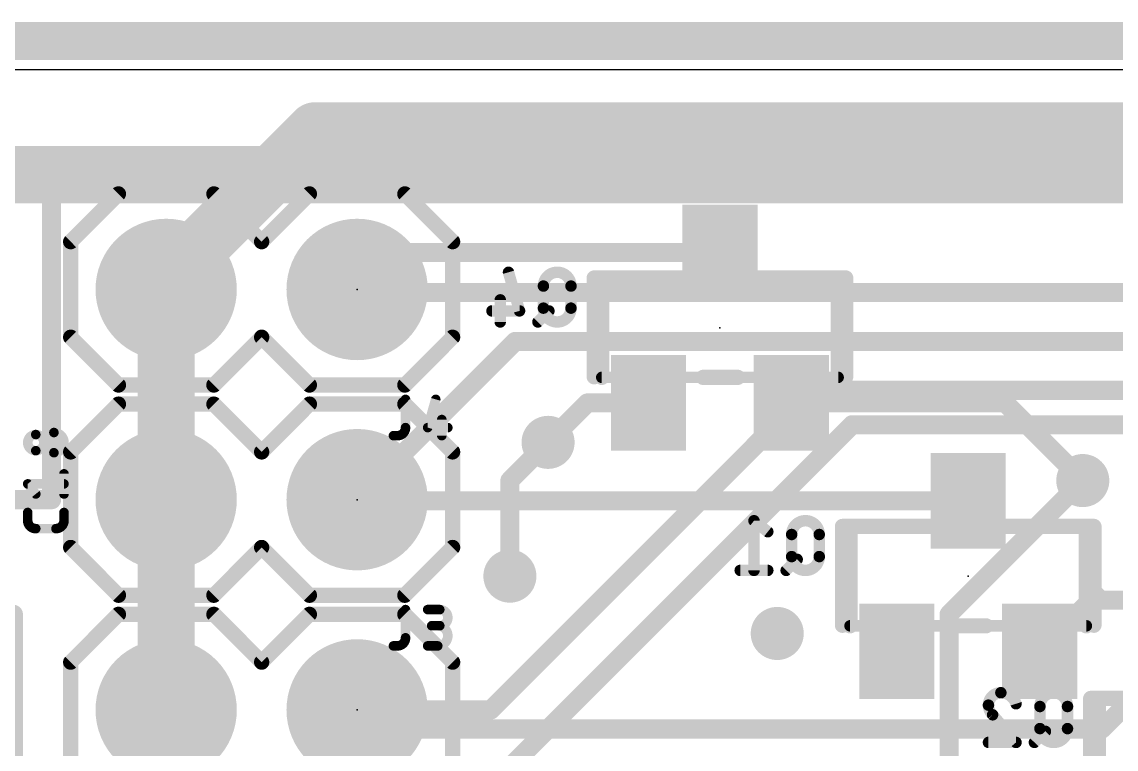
# Model space of a CAD drawing. Extents: x -0.3 to 81.4, y -1.5 to 30.2.
# Drawn here: x 14.34 to 28.89, y 20.56 to 30.23 of the extents above; entities that cross this region are included whole.
import ezdxf

# ---------------------------------------------------------------- set-up
doc = ezdxf.new("R2010")
doc.units = 0
for name, color, linetype in [('1', 12, 'CONTINUOUS'), ('16', 132, 'CONTINUOUS'), ('17', 110, 'CONTINUOUS'), ('18', 110, 'CONTINUOUS'), ('20', 31, 'CONTINUOUS'), ('21', 253, 'CONTINUOUS'), ('22', 253, 'CONTINUOUS'), ('23', 53, 'CONTINUOUS'), ('24', 53, 'CONTINUOUS'), ('25', 253, 'CONTINUOUS'), ('26', 253, 'CONTINUOUS'), ('51', 253, 'CONTINUOUS'), ('52', 253, 'CONTINUOUS')]:
    doc.layers.add(name, color=color, linetype=linetype)

# ---------------------------------------------------------------- blocks, each defined once
blk = doc.blocks.new('RECT')
blk.add_solid([(-0.5, -0.5), (0.5, -0.5), (-0.5, 0.5), (0.5, 0.5)])
blk = doc.blocks.new('ROUNDP')
at = {"const_width": 0.5}
blk.add_lwpolyline([(0, -0.25, 1), (0, 0.25, 1), (0, -0.25)], format="xyb", dxfattribs=at)
blk = doc.blocks.new('ROUNDV')
at = {"const_width": 0.5}
blk.add_lwpolyline([(0, -0.25, 1), (0, 0.25, 1), (0, -0.25)], format="xyb", dxfattribs=at)

msp = doc.modelspace()

# ---------------------------------------------------------------- linework, layer by layer
at = {"layer": '1'}
for points, const_width in [([(11.938, 29.972), (79.248, 29.972)], 0.508), ([(14.732, 28.448), (5.334, 28.448)], 0.254), ([(14.732, 23.876), (14.732, 28.448)], 0.254), ([(18.837, 26.629), (18.796, 26.67)], 0.254), ([(43.074, 26.629), (18.837, 26.629)], 0.254), ([(20.899, 25.979), (18.796, 23.876)], 0.254), ([(43.074, 25.979), (20.899, 25.979)], 0.254), ([(20.574, 21.082), (24.821, 25.329)], 0.254), ([(24.821, 25.329), (43.074, 25.329)], 0.254), ([(25.3798, 24.8718), (18.796, 18.288)], 0.254), ([(36.0381, 24.8718), (25.3798, 24.8718)], 0.254), ([(21.336, 24.638), (20.828, 24.13)], 0.254), ([(20.828, 24.13), (20.828, 22.86)], 0.254), ([(26.67, 22.352), (28.448, 24.13)], 0.254), ([(5.334, 23.876), (14.732, 23.876)], 0.254), ([(14.224, 22.352), (6.858, 22.352)], 0.254), ([(14.224, 17.78), (14.224, 22.352)], 0.254), ([(26.67, 20.145), (26.67, 22.352)], 0.254), ([(18.796, 21.082), (20.574, 21.082)], 0.254)]:
    msp.add_lwpolyline(points, dxfattribs=dict(at, const_width=const_width))
at = {"layer": '1', "const_width": 0.127}
for points in [[(14.7955, 28.448, 1), (14.6685, 28.448)], [(14.732, 28.3845, 1), (14.732, 28.5115)], [(18.8409, 26.7149, 1), (18.7511, 26.6251)], [(18.837, 26.6925, 1), (18.837, 26.5655)], [(18.7921, 26.5841, 1), (18.8819, 26.6739)], [(20.899, 26.0425, 1), (20.899, 25.9155)], [(20.9439, 25.9341, 1), (20.8541, 26.0239)], [(24.821, 25.3925, 1), (24.821, 25.2655)], [(24.8659, 25.2841, 1), (24.7761, 25.3739)], [(25.3798, 24.9353, 1), (25.3798, 24.8083)], [(25.4247, 24.8269, 1), (25.3349, 24.9167)], [(21.3809, 24.5931, 1), (21.2911, 24.6829)], [(20.8915, 24.13, 1), (20.7645, 24.13)], [(20.7831, 24.1749, 1), (20.8729, 24.0851)], [(28.4929, 24.0851, 1), (28.4031, 24.1749)], [(14.6685, 23.876, 1), (14.7955, 23.876)], [(14.732, 23.8125, 1), (14.732, 23.9395)], [(18.7511, 23.9209, 1), (18.8409, 23.8311)], [(20.7645, 22.86, 1), (20.8915, 22.86)], [(14.2875, 22.352, 1), (14.1605, 22.352)], [(14.224, 22.2885, 1), (14.224, 22.4155)], [(26.7335, 22.352, 1), (26.6065, 22.352)], [(26.6251, 22.3969, 1), (26.7149, 22.3071)], [(18.796, 21.1455, 1), (18.796, 21.0185)], [(20.5291, 21.1269, 1), (20.6189, 21.0371)], [(20.574, 21.0185, 1), (20.574, 21.1455)]]:
    msp.add_lwpolyline(points, format="xyb", dxfattribs=at)
at = {"layer": '16'}
for points, const_width in [([(18.2409, 28.7782), (16.256, 26.7933)], 0.762), ([(74.4691, 28.7782), (18.2409, 28.7782)], 0.762), ([(73.152, 28.194), (11.938, 28.194)], 0.762), ([(19.288, 27.162), (18.796, 26.67)], 0.254), ([(23.622, 27.162), (19.288, 27.162)], 0.254), ([(16.256, 26.7933), (16.256, 26.67)], 0.762), ([(16.256, 26.67), (16.256, 23.876)], 0.762), ([(21.86, 25.162), (21.336, 24.638)], 0.254), ([(22.672, 25.162), (21.86, 25.162)], 0.254), ([(27.416, 25.162), (24.572, 25.162)], 0.254), ([(28.448, 24.13), (27.416, 25.162)], 0.254), ([(16.256, 23.876), (16.256, 21.082)], 0.762), ([(18.812, 23.86), (18.796, 23.876)], 0.254), ([(26.924, 23.86), (18.812, 23.86)], 0.254), ([(27.874, 21.86), (28.62, 22.606)], 0.254), ([(28.62, 22.606), (28.6868, 22.5392)], 0.254), ([(28.6868, 22.5392), (30.8628, 22.5392)], 0.254), ([(29.448, 21.574), (28.702, 20.828)], 0.254), ([(16.256, 21.082), (16.256, 18.288)], 0.762), ([(19.05, 20.828), (18.796, 21.082)], 0.254), ([(28.702, 20.828), (19.05, 20.828)], 0.254)]:
    msp.add_lwpolyline(points, dxfattribs=dict(at, const_width=const_width))
for points, const_width in [([(18.2409, 28.9687, 1), (18.2409, 28.5877)], 0.381), ([(18.3756, 28.6435, 1), (18.1062, 28.9129)], 0.381), ([(19.288, 27.2255, 1), (19.288, 27.0985)], 0.127), ([(19.3329, 27.1171, 1), (19.2431, 27.2069)], 0.127), ([(23.622, 27.0985, 1), (23.622, 27.2255)], 0.127), ([(16.4465, 26.7933, 1), (16.0655, 26.7933)], 0.381), ([(16.1213, 26.928, 1), (16.3907, 26.6586)], 0.381), ([(16.4465, 26.67, 1), (16.0655, 26.67)], 0.381), ([(16.0655, 26.67, 1), (16.4465, 26.67)], 0.381), ([(18.7511, 26.7149, 1), (18.8409, 26.6251)], 0.127), ([(21.86, 25.2255, 1), (21.86, 25.0985)], 0.127), ([(21.9049, 25.1171, 1), (21.8151, 25.2069)], 0.127), ([(22.672, 25.0985, 1), (22.672, 25.2255)], 0.127), ([(24.572, 25.2255, 1), (24.572, 25.0985)], 0.127), ([(27.4609, 25.2069, 1), (27.3711, 25.1171)], 0.127), ([(27.416, 25.0985, 1), (27.416, 25.2255)], 0.127), ([(21.2911, 24.6829, 1), (21.3809, 24.5931)], 0.127), ([(16.4465, 23.876, 1), (16.0655, 23.876)], 0.381), ([(28.4031, 24.0851, 1), (28.4929, 24.1749)], 0.127), ([(16.0655, 23.876, 1), (16.4465, 23.876)], 0.381), ([(18.8409, 23.9209, 1), (18.7511, 23.8311)], 0.127), ([(18.812, 23.9235, 1), (18.812, 23.7965)], 0.127), ([(18.7671, 23.8151, 1), (18.8569, 23.9049)], 0.127), ([(26.924, 23.7965, 1), (26.924, 23.9235)], 0.127), ([(28.6649, 22.6509, 1), (28.5751, 22.5611)], 0.127), ([(28.6649, 22.5611, 1), (28.5751, 22.6509)], 0.127), ([(28.6868, 22.6027, 1), (28.6868, 22.4757)], 0.127), ([(28.6419, 22.4943, 1), (28.7317, 22.5841)], 0.127), ([(27.8291, 21.9049, 1), (27.9189, 21.8151)], 0.127), ([(16.4465, 21.082, 1), (16.0655, 21.082)], 0.381), ([(16.0655, 21.082, 1), (16.4465, 21.082)], 0.381), ([(18.8409, 21.1269, 1), (18.7511, 21.0371)], 0.127), ([(19.05, 20.8915, 1), (19.05, 20.7645)], 0.127), ([(19.0051, 20.7831, 1), (19.0949, 20.8729)], 0.127), ([(28.6571, 20.8729, 1), (28.7469, 20.7831)], 0.127), ([(28.702, 20.7645, 1), (28.702, 20.8915)], 0.127)]:
    msp.add_lwpolyline(points, format="xyb", dxfattribs=dict(at, const_width=const_width))
at = {"layer": '20'}
msp.add_line((79.375, 29.591), (-0.254, 29.591), dxfattribs=at)
at = {"layer": '21', "const_width": 0.2032}
for points in [[(14.986, 27.305), (15.621, 27.94)], [(15.621, 27.94), (16.891, 27.94)], [(16.891, 27.94), (17.526, 27.305)], [(17.526, 27.305), (18.161, 27.94)], [(18.161, 27.94), (19.431, 27.94)], [(20.066, 27.305), (19.431, 27.94)], [(14.986, 26.035), (14.986, 27.305)], [(20.066, 26.035), (20.066, 27.305)], [(15.621, 25.4), (14.986, 26.035)], [(17.526, 26.035), (16.891, 25.4)], [(18.161, 25.4), (17.526, 26.035)], [(19.431, 25.4), (20.066, 26.035)], [(16.891, 25.4), (15.621, 25.4)], [(19.431, 25.4), (18.161, 25.4)], [(14.986, 24.511), (15.621, 25.146)], [(15.621, 25.146), (16.891, 25.146)], [(16.891, 25.146), (17.526, 24.511)], [(17.526, 24.511), (18.161, 25.146)], [(18.161, 25.146), (19.431, 25.146)], [(20.066, 24.511), (19.431, 25.146)], [(14.986, 23.241), (14.986, 24.511)], [(20.066, 23.241), (20.066, 24.511)], [(15.621, 22.606), (14.986, 23.241)], [(17.526, 23.241), (16.891, 22.606)], [(18.161, 22.606), (17.526, 23.241)], [(19.431, 22.606), (20.066, 23.241)], [(16.891, 22.606), (15.621, 22.606)], [(19.431, 22.606), (18.161, 22.606)], [(14.986, 21.717), (15.621, 22.352)], [(15.621, 22.352), (16.891, 22.352)], [(16.891, 22.352), (17.526, 21.717)], [(17.526, 21.717), (18.161, 22.352)], [(18.161, 22.352), (19.431, 22.352)], [(20.066, 21.717), (19.431, 22.352)], [(14.986, 20.447), (14.986, 21.717)], [(20.066, 20.447), (20.066, 21.717)]]:
    msp.add_lwpolyline(points, dxfattribs=at)
at = {"layer": '21', "const_width": 0.1016}
for points in [[(15.621, 27.9908, 1), (15.621, 27.8892)], [(15.6569, 27.9041, 1), (15.5851, 27.9759)], [(16.9269, 27.9759, 1), (16.8551, 27.9041)], [(16.891, 27.8892, 1), (16.891, 27.9908)], [(18.161, 27.9908, 1), (18.161, 27.8892)], [(18.1969, 27.9041, 1), (18.1251, 27.9759)], [(19.4669, 27.9759, 1), (19.3951, 27.9041)], [(19.431, 27.8892, 1), (19.431, 27.9908)], [(15.0368, 27.305, 1), (14.9352, 27.305)], [(14.9501, 27.3409, 1), (15.0219, 27.2691)], [(17.4901, 27.3409, 1), (17.5619, 27.2691)], [(17.4901, 27.2691, 1), (17.5619, 27.3409)], [(20.1168, 27.305, 1), (20.0152, 27.305)], [(20.0301, 27.2691, 1), (20.1019, 27.3409)], [(15.0219, 26.0709, 1), (14.9501, 25.9991)], [(14.9352, 26.035, 1), (15.0368, 26.035)], [(17.5619, 26.0709, 1), (17.4901, 25.9991)], [(17.5619, 25.9991, 1), (17.4901, 26.0709)], [(20.0152, 26.035, 1), (20.1168, 26.035)], [(20.1019, 25.9991, 1), (20.0301, 26.0709)], [(15.621, 25.4508, 1), (15.621, 25.3492)], [(15.5851, 25.3641, 1), (15.6569, 25.4359)], [(16.8551, 25.4359, 1), (16.9269, 25.3641)], [(16.891, 25.3492, 1), (16.891, 25.4508)], [(18.161, 25.4508, 1), (18.161, 25.3492)], [(18.1251, 25.3641, 1), (18.1969, 25.4359)], [(19.3951, 25.4359, 1), (19.4669, 25.3641)], [(19.431, 25.3492, 1), (19.431, 25.4508)], [(15.621, 25.1968, 1), (15.621, 25.0952)], [(15.6569, 25.1101, 1), (15.5851, 25.1819)], [(16.9269, 25.1819, 1), (16.8551, 25.1101)], [(16.891, 25.0952, 1), (16.891, 25.1968)], [(18.161, 25.1968, 1), (18.161, 25.0952)], [(18.1969, 25.1101, 1), (18.1251, 25.1819)], [(19.4669, 25.1819, 1), (19.3951, 25.1101)], [(19.431, 25.0952, 1), (19.431, 25.1968)], [(15.0368, 24.511, 1), (14.9352, 24.511)], [(14.9501, 24.5469, 1), (15.0219, 24.4751)], [(17.4901, 24.5469, 1), (17.5619, 24.4751)], [(17.4901, 24.4751, 1), (17.5619, 24.5469)], [(20.1168, 24.511, 1), (20.0152, 24.511)], [(20.0301, 24.4751, 1), (20.1019, 24.5469)], [(15.0219, 23.2769, 1), (14.9501, 23.2051)], [(14.9352, 23.241, 1), (15.0368, 23.241)], [(17.5619, 23.2769, 1), (17.4901, 23.2051)], [(17.5619, 23.2051, 1), (17.4901, 23.2769)], [(20.0152, 23.241, 1), (20.1168, 23.241)], [(20.1019, 23.2051, 1), (20.0301, 23.2769)], [(15.621, 22.6568, 1), (15.621, 22.5552)], [(16.891, 22.5552, 1), (16.891, 22.6568)], [(18.161, 22.6568, 1), (18.161, 22.5552)], [(19.431, 22.5552, 1), (19.431, 22.6568)], [(15.5851, 22.5701, 1), (15.6569, 22.6419)], [(16.8551, 22.6419, 1), (16.9269, 22.5701)], [(18.1251, 22.5701, 1), (18.1969, 22.6419)], [(19.3951, 22.6419, 1), (19.4669, 22.5701)], [(15.621, 22.4028, 1), (15.621, 22.3012)], [(15.6569, 22.3161, 1), (15.5851, 22.3879)], [(16.9269, 22.3879, 1), (16.8551, 22.3161)], [(16.891, 22.3012, 1), (16.891, 22.4028)], [(18.161, 22.4028, 1), (18.161, 22.3012)], [(18.1969, 22.3161, 1), (18.1251, 22.3879)], [(19.4669, 22.3879, 1), (19.3951, 22.3161)], [(19.431, 22.3012, 1), (19.431, 22.4028)], [(15.0368, 21.717, 1), (14.9352, 21.717)], [(14.9501, 21.7529, 1), (15.0219, 21.6811)], [(17.4901, 21.7529, 1), (17.5619, 21.6811)], [(17.4901, 21.6811, 1), (17.5619, 21.7529)], [(20.1168, 21.717, 1), (20.0152, 21.717)], [(20.0301, 21.6811, 1), (20.1019, 21.7529)]]:
    msp.add_lwpolyline(points, format="xyb", dxfattribs=at)
at = {"layer": '22', "const_width": 0.2032}
for points in [[(21.9496, 26.8224), (21.9496, 25.5096)], [(22.9084, 26.8224), (21.9496, 26.8224)], [(25.2944, 26.8224), (24.3356, 26.8224)], [(25.2944, 25.5096), (25.2944, 26.8224)], [(23.3996, 25.5016), (23.8584, 25.5016)], [(25.2516, 23.5204), (25.2516, 22.2076)], [(26.2104, 23.5204), (25.2516, 23.5204)], [(28.5964, 23.5204), (27.6376, 23.5204)], [(28.5964, 22.2076), (28.5964, 23.5204)], [(26.7016, 22.1996), (27.1604, 22.1996)], [(28.5536, 21.2344), (28.5536, 19.9216)], [(29.5124, 21.2344), (28.5536, 21.2344)]]:
    msp.add_lwpolyline(points, dxfattribs=at)
at = {"layer": '22', "const_width": 0.1016}
for points in [[(22.0004, 26.8224, 1), (21.8988, 26.8224)], [(21.9496, 26.8732, 1), (21.9496, 26.7716)], [(22.9084, 26.7716, 1), (22.9084, 26.8732)], [(24.3356, 26.8732, 1), (24.3356, 26.7716)], [(25.3452, 26.8224, 1), (25.2436, 26.8224)], [(25.2944, 26.7716, 1), (25.2944, 26.8732)], [(21.8988, 25.5096, 1), (22.0004, 25.5096)], [(23.3996, 25.5524, 1), (23.3996, 25.4508)], [(23.8584, 25.4508, 1), (23.8584, 25.5524)], [(25.2436, 25.5096, 1), (25.3452, 25.5096)], [(25.3024, 23.5204, 1), (25.2008, 23.5204)], [(25.2516, 23.5712, 1), (25.2516, 23.4696)], [(26.2104, 23.4696, 1), (26.2104, 23.5712)], [(27.6376, 23.5712, 1), (27.6376, 23.4696)], [(28.6472, 23.5204, 1), (28.5456, 23.5204)], [(28.5964, 23.4696, 1), (28.5964, 23.5712)], [(26.7016, 22.2504, 1), (26.7016, 22.1488)], [(27.1604, 22.1488, 1), (27.1604, 22.2504)], [(25.2008, 22.2076, 1), (25.3024, 22.2076)], [(28.5456, 22.2076, 1), (28.6472, 22.2076)], [(28.6044, 21.2344, 1), (28.5028, 21.2344)], [(28.5536, 21.2852, 1), (28.5536, 21.1836)]]:
    msp.add_lwpolyline(points, format="xyb", dxfattribs=at)
at = {"layer": '23'}
for p in [(18.796, 26.67), (18.796, 23.876), (18.796, 21.082)]:
    msp.add_point(p, dxfattribs=at)
at = {"layer": '24'}
for p in [(23.622, 26.162), (26.924, 22.86)]:
    msp.add_point(p, dxfattribs=at)
at = {"layer": '25', "const_width": 0.127}
for points in [[(19.4396, 25.2095), (19.4396, 24.8341)], [(19.8416, 25.2095), (19.7344, 24.8341)], [(19.7344, 24.8341), (20.0025, 24.8341)], [(19.9221, 24.9414), (19.9221, 24.7269)], [(19.3324, 24.7269), (19.2787, 24.7269)], [(14.8971, 23.9517), (14.8971, 24.2198)], [(14.5217, 23.9517), (14.4145, 24.0857)], [(14.4145, 24.0857), (14.8971, 24.0857)], [(14.4145, 23.5988), (14.4145, 23.7061)], [(14.8971, 23.7061), (14.8971, 23.5988)], [(14.7899, 23.4916), (14.5217, 23.4916)], [(19.4396, 22.4155), (19.4396, 22.0401)], [(19.7344, 22.4155), (19.8953, 22.4155)], [(19.8953, 22.201), (19.788, 22.201)], [(19.3324, 21.9329), (19.2787, 21.9329)], [(19.7344, 21.9329), (19.8684, 21.9329)]]:
    msp.add_lwpolyline(points, dxfattribs=at)
at = {"layer": '25'}
for points, const_width in [([(19.4713, 25.2095, 1), (19.4078, 25.2095)], 0.0635), ([(19.8722, 25.2008, 1), (19.8111, 25.2182)], 0.0635), ([(19.3324, 24.7269, 0.4142), (19.4396, 24.8341)], 0.127), ([(19.4713, 24.8341, 1), (19.4078, 24.8341)], 0.0635), ([(19.7344, 24.8659, 1), (19.7344, 24.8024)], 0.0635), ([(19.9538, 24.9414, 1), (19.8903, 24.9414)], 0.0635), ([(20.0025, 24.8024, 1), (20.0025, 24.8659)], 0.0635), ([(14.5217, 24.7416, 1), (14.5217, 24.5271)], 0.127), ([(14.5217, 24.5271, 1), (14.5217, 24.7416)], 0.127), ([(14.5217, 24.7733, 1), (14.5217, 24.7098)], 0.0635), ([(14.5217, 24.7098, 1), (14.5217, 24.7733)], 0.0635), ([(14.763, 24.7684, 1), (14.763, 24.5003)], 0.127), ([(14.763, 24.8002, 1), (14.763, 24.7367)], 0.0635), ([(14.763, 24.5003, 1), (14.763, 24.7684)], 0.127), ([(14.763, 24.7367, 1), (14.763, 24.8002)], 0.0635), ([(19.2787, 24.7586, 1), (19.2787, 24.6952)], 0.0635), ([(19.3324, 24.7586, 1), (19.3324, 24.6952)], 0.0635), ([(19.3324, 24.6952, 1), (19.3324, 24.7586)], 0.0635), ([(19.4078, 24.8341, 1), (19.4713, 24.8341)], 0.0635), ([(19.7039, 24.8429, 1), (19.7649, 24.8254)], 0.0635), ([(19.8903, 24.7269, 1), (19.9538, 24.7269)], 0.0635), ([(14.5217, 24.5589, 1), (14.5217, 24.4954)], 0.0635), ([(14.5217, 24.4954, 1), (14.5217, 24.5589)], 0.0635), ([(14.763, 24.532, 1), (14.763, 24.4685)], 0.0635), ([(14.763, 24.4685, 1), (14.763, 24.532)], 0.0635), ([(14.9289, 24.2198, 1), (14.8653, 24.2198)], 0.0635), ([(14.4393, 24.1056, 1), (14.3897, 24.0659)], 0.0635), ([(14.4145, 24.1175, 1), (14.4145, 24.054)], 0.0635), ([(14.8971, 24.054, 1), (14.8971, 24.1175)], 0.0635), ([(14.497, 23.9318, 1), (14.5465, 23.9715)], 0.0635), ([(14.8653, 23.9517, 1), (14.9289, 23.9517)], 0.0635), ([(14.4463, 23.7061, 1), (14.3827, 23.7061)], 0.0635), ([(14.9289, 23.7061, 1), (14.8653, 23.7061)], 0.0635), ([(14.4462, 23.5988, 1), (14.3827, 23.5988)], 0.0635), ([(14.3827, 23.5988, 1), (14.4463, 23.5988)], 0.0635), ([(14.4145, 23.5988, 0.4142), (14.5217, 23.4916)], 0.127), ([(14.7899, 23.4916, 0.4142), (14.8971, 23.5988)], 0.127), ([(14.9289, 23.5988, 1), (14.8653, 23.5988)], 0.0635), ([(14.8653, 23.5988, 1), (14.9289, 23.5988)], 0.0635), ([(14.5217, 23.5233, 1), (14.5217, 23.4598)], 0.0635), ([(14.5217, 23.4598, 1), (14.5217, 23.5233)], 0.0635), ([(14.7899, 23.5233, 1), (14.7899, 23.4598)], 0.0635), ([(14.7899, 23.4598, 1), (14.7899, 23.5233)], 0.0635), ([(19.4713, 22.4155, 1), (19.4078, 22.4155)], 0.0635), ([(19.7344, 22.4473, 1), (19.7344, 22.3838)], 0.0635), ([(19.8953, 22.201, 1), (19.8953, 22.4155)], 0.127), ([(19.8953, 22.4473, 1), (19.8953, 22.3838)], 0.0635), ([(19.8953, 22.3838, 1), (19.8953, 22.4473)], 0.0635), ([(19.788, 22.2328, 1), (19.788, 22.1693)], 0.0635), ([(19.8684, 22.2328, 1), (19.8684, 22.1693)], 0.0635), ([(19.8684, 21.9329, 1), (19.8684, 22.201)], 0.127), ([(19.8953, 22.2328, 1), (19.8953, 22.1693)], 0.0635), ([(19.8953, 22.1693, 1), (19.8953, 22.2328)], 0.0635), ([(19.2787, 21.9646, 1), (19.2787, 21.9012)], 0.0635), ([(19.3324, 21.9329, 0.4142), (19.4396, 22.0401)], 0.127), ([(19.3324, 21.9646, 1), (19.3324, 21.9012)], 0.0635), ([(19.3324, 21.9012, 1), (19.3324, 21.9646)], 0.0635), ([(19.4713, 22.0401, 1), (19.4078, 22.0401)], 0.0635), ([(19.4078, 22.0401, 1), (19.4713, 22.0401)], 0.0635), ([(19.7344, 21.9646, 1), (19.7344, 21.9012)], 0.0635), ([(19.8684, 21.9646, 1), (19.8684, 21.9012)], 0.0635), ([(19.8684, 21.9012, 1), (19.8684, 21.9646)], 0.0635)]:
    msp.add_lwpolyline(points, format="xyb", dxfattribs=dict(at, const_width=const_width))
at = {"layer": '26', "const_width": 0.1524}
for points in [[(20.8095, 26.8986), (20.9563, 26.385)], [(21.2739, 26.7152), (21.2739, 26.4216)], [(21.6408, 26.4216), (21.6408, 26.7152)], [(20.6995, 26.5317), (20.6995, 26.2382)], [(20.9563, 26.385), (20.5894, 26.385)], [(21.3473, 26.385), (21.2005, 26.2382)], [(24.2583, 23.4498), (24.0748, 23.5966)], [(24.0748, 23.5966), (24.0748, 22.9362)], [(24.5759, 23.4132), (24.5759, 23.1196)], [(24.9428, 23.1196), (24.9428, 23.4132)], [(24.6493, 23.083), (24.5025, 22.9362)], [(24.2583, 22.9362), (23.8914, 22.9362)], [(27.8779, 21.1272), (27.8779, 20.8336)], [(28.2448, 20.8336), (28.2448, 21.1272)], [(27.2484, 21.0171), (27.5603, 20.6502)], [(27.9513, 20.797), (27.8045, 20.6502)], [(27.5603, 20.6502), (27.1934, 20.6502)]]:
    msp.add_lwpolyline(points, dxfattribs=at)
at = {"layer": '26'}
for points, const_width in [([(20.8462, 26.9091, 1), (20.7729, 26.8881)], 0.0762), ([(21.6408, 26.7152, 1), (21.2739, 26.7152)], 0.1524), ([(21.312, 26.7152, 1), (21.2358, 26.7152)], 0.0762), ([(21.6789, 26.7152, 1), (21.6027, 26.7152)], 0.0762), ([(21.2358, 26.7152, 1), (21.312, 26.7152)], 0.0762), ([(21.6027, 26.7152, 1), (21.6789, 26.7152)], 0.0762), ([(20.7376, 26.5317, 1), (20.6614, 26.5317)], 0.0762), ([(21.2739, 26.4216, 1), (21.6408, 26.4216)], 0.1524), ([(21.312, 26.4216, 1), (21.2358, 26.4216)], 0.0762), ([(21.6789, 26.4216, 1), (21.6027, 26.4216)], 0.0762), ([(20.5894, 26.4231, 1), (20.5894, 26.3469)], 0.0762), ([(20.9196, 26.3745, 1), (20.9929, 26.3954)], 0.0762), ([(20.9563, 26.3469, 1), (20.9563, 26.4231)], 0.0762), ([(21.2358, 26.4216, 1), (21.312, 26.4216)], 0.0762), ([(21.3742, 26.358, 1), (21.3204, 26.4119)], 0.0762), ([(21.6027, 26.4216, 1), (21.6789, 26.4216)], 0.0762), ([(20.6614, 26.2382, 1), (20.7376, 26.2382)], 0.0762), ([(21.1736, 26.2651, 1), (21.2275, 26.2113)], 0.0762), ([(24.0986, 23.6264, 1), (24.051, 23.5668)], 0.0762), ([(24.1129, 23.5966, 1), (24.0367, 23.5966)], 0.0762), ([(24.9428, 23.4132, 1), (24.5759, 23.4132)], 0.1524), ([(24.2345, 23.4201, 1), (24.2821, 23.4796)], 0.0762), ([(24.614, 23.4132, 1), (24.5378, 23.4132)], 0.0762), ([(24.5378, 23.4132, 1), (24.614, 23.4132)], 0.0762), ([(24.9809, 23.4132, 1), (24.9047, 23.4132)], 0.0762), ([(24.9047, 23.4132, 1), (24.9809, 23.4132)], 0.0762), ([(24.5759, 23.1196, 1), (24.9428, 23.1196)], 0.1524), ([(24.614, 23.1196, 1), (24.5378, 23.1196)], 0.0762), ([(24.5378, 23.1196, 1), (24.614, 23.1196)], 0.0762), ([(24.6762, 23.056, 1), (24.6224, 23.1099)], 0.0762), ([(24.9809, 23.1196, 1), (24.9047, 23.1196)], 0.0762), ([(24.9047, 23.1196, 1), (24.9809, 23.1196)], 0.0762), ([(23.8914, 22.9743, 1), (23.8914, 22.8981)], 0.0762), ([(24.2583, 22.8981, 1), (24.2583, 22.9743)], 0.0762), ([(24.4756, 22.9631, 1), (24.5295, 22.9093)], 0.0762), ([(24.0367, 22.9362, 1), (24.1129, 22.9362)], 0.0762), ([(27.3585, 21.3106, 0.4142), (27.1934, 21.1455)], 0.1524), ([(27.5603, 21.1638, 0.3252), (27.3585, 21.3106)], 0.1524), ([(27.3585, 21.3487, 1), (27.3585, 21.2725)], 0.0762), ([(27.3585, 21.2725, 1), (27.3585, 21.3487)], 0.0762), ([(28.2448, 21.1272, 1), (27.8779, 21.1272)], 0.1524), ([(27.1934, 21.1455, 0.2053), (27.2484, 21.0171)], 0.1524), ([(27.2315, 21.1455, 1), (27.1553, 21.1455)], 0.0762), ([(27.1553, 21.1455, 1), (27.2315, 21.1455)], 0.0762), ([(27.524, 21.1521, 1), (27.5965, 21.1756)], 0.0762), ([(27.916, 21.1272, 1), (27.8398, 21.1272)], 0.0762), ([(27.8398, 21.1272, 1), (27.916, 21.1272)], 0.0762), ([(28.2829, 21.1272, 1), (28.2067, 21.1272)], 0.0762), ([(28.2067, 21.1272, 1), (28.2829, 21.1272)], 0.0762), ([(27.2775, 21.0418, 1), (27.2194, 20.9924)], 0.0762), ([(27.2221, 20.9895, 1), (27.2747, 21.0447)], 0.0762), ([(27.8779, 20.8336, 1), (28.2448, 20.8336)], 0.1524), ([(27.916, 20.8336, 1), (27.8398, 20.8336)], 0.0762), ([(27.8398, 20.8336, 1), (27.916, 20.8336)], 0.0762), ([(27.9782, 20.77, 1), (27.9244, 20.8239)], 0.0762), ([(28.2829, 20.8336, 1), (28.2067, 20.8336)], 0.0762), ([(28.2067, 20.8336, 1), (28.2829, 20.8336)], 0.0762), ([(27.1934, 20.6883, 1), (27.1934, 20.6121)], 0.0762), ([(27.5312, 20.6255, 1), (27.5893, 20.6749)], 0.0762), ([(27.5603, 20.6121, 1), (27.5603, 20.6883)], 0.0762), ([(27.7776, 20.6771, 1), (27.8315, 20.6233)], 0.0762)]:
    msp.add_lwpolyline(points, format="xyb", dxfattribs=dict(at, const_width=const_width))
at = {"layer": '52'}
for points, const_width in [([(22.0496, 26.8224), (22.0496, 25.5016)], 0.2032), ([(25.1944, 26.8224), (22.0496, 26.8224)], 0.2032), ([(25.1944, 25.5016), (25.1944, 26.8224)], 0.2032), ([(22.0496, 25.5016), (25.1944, 25.5016)], 0.1524), ([(25.3516, 23.5204), (25.3516, 22.1996)], 0.2032), ([(28.4964, 23.5204), (25.3516, 23.5204)], 0.2032), ([(28.4964, 22.1996), (28.4964, 23.5204)], 0.2032), ([(25.3516, 22.1996), (28.4964, 22.1996)], 0.1524), ([(28.6536, 21.2344), (28.6536, 19.9136)], 0.2032), ([(31.7984, 21.2344), (28.6536, 21.2344)], 0.2032)]:
    msp.add_lwpolyline(points, dxfattribs=dict(at, const_width=const_width))
for points, const_width in [([(22.1004, 26.8224, 1), (21.9988, 26.8224)], 0.1016), ([(22.0496, 26.8732, 1), (22.0496, 26.7716)], 0.1016), ([(25.2452, 26.8224, 1), (25.1436, 26.8224)], 0.1016), ([(25.1944, 26.7716, 1), (25.1944, 26.8732)], 0.1016), ([(21.9988, 25.5016, 1), (22.1004, 25.5016)], 0.1016), ([(22.0496, 25.5397, 1), (22.0496, 25.4635)], 0.0762), ([(25.1436, 25.5016, 1), (25.2452, 25.5016)], 0.1016), ([(25.1944, 25.4635, 1), (25.1944, 25.5397)], 0.0762), ([(25.4024, 23.5204, 1), (25.3008, 23.5204)], 0.1016), ([(25.3516, 23.5712, 1), (25.3516, 23.4696)], 0.1016), ([(28.5472, 23.5204, 1), (28.4456, 23.5204)], 0.1016), ([(28.4964, 23.4696, 1), (28.4964, 23.5712)], 0.1016), ([(25.3516, 22.2377, 1), (25.3516, 22.1615)], 0.0762), ([(28.4964, 22.1615, 1), (28.4964, 22.2377)], 0.0762), ([(25.3008, 22.1996, 1), (25.4024, 22.1996)], 0.1016), ([(28.4456, 22.1996, 1), (28.5472, 22.1996)], 0.1016), ([(28.7044, 21.2344, 1), (28.6028, 21.2344)], 0.1016), ([(28.6536, 21.2852, 1), (28.6536, 21.1836)], 0.1016)]:
    msp.add_lwpolyline(points, format="xyb", dxfattribs=dict(at, const_width=const_width))

# ---------------------------------------------------------------- block references
at = {"layer": '16', "yscale": 1.27, "rotation": 180}
for p in [(23.622, 27.162), (22.672, 25.162), (24.572, 25.162), (26.924, 23.86), (25.974, 21.86), (27.874, 21.86)]:
    msp.add_blockref('RECT', p, dxfattribs=at)
at = {"layer": '17', "xscale": 1.8796, "yscale": 1.8796, "rotation": 270}
for p in [(16.256, 26.67), (16.256, 26.67), (18.796, 26.67), (18.796, 26.67), (16.256, 23.876), (16.256, 23.876), (18.796, 23.876), (18.796, 23.876), (16.256, 21.082), (16.256, 21.082), (18.796, 21.082), (18.796, 21.082)]:
    msp.add_blockref('ROUNDP', p, dxfattribs=at)
at = {"layer": '18', "xscale": 0.7056, "yscale": 0.7056}
for p in [(21.336, 24.638), (21.336, 24.638), (28.448, 24.13), (28.448, 24.13), (20.828, 22.86), (20.828, 22.86), (24.384, 22.098), (24.384, 22.098)]:
    msp.add_blockref('ROUNDV', p, dxfattribs=at)
at = {"layer": '51', "xscale": 0.508, "yscale": 0.508, "rotation": 180}
for p in [(16.256, 26.67), (18.796, 26.67), (16.256, 23.876), (18.796, 23.876), (16.256, 21.082), (18.796, 21.082)]:
    msp.add_blockref('RECT', p, dxfattribs=at)
at = {"layer": '52', "xscale": 0.4572, "yscale": 0.5842, "rotation": 180}
for p in [(23.622, 27.1653), (22.6822, 25.1587), (24.5618, 25.1587), (26.924, 23.8633), (25.9842, 21.8567), (27.8638, 21.8567)]:
    msp.add_blockref('RECT', p, dxfattribs=at)

doc.saveas('drawing.dxf')
